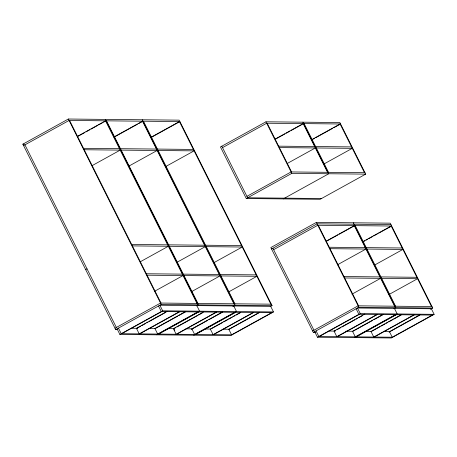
<?xml version="1.0" encoding="UTF-8"?>
<svg xmlns="http://www.w3.org/2000/svg" width="457" height="457" viewBox="0 0 457 457"><rect width="100%" height="100%" fill="white"/><g stroke="black" fill="none" stroke-linecap="round" stroke-linejoin="round"><path stroke-width="0.69" d="M117.855 329.651L115.718 329.628L22.85 144.172L68.367 119.02L179.195 120.145L272.064 305.607L270.196 306.641M23.57 145.606L69.087 120.454L179.909 121.579L151.227 137.431M77.553 136.289L105.533 120.825L196.973 303.419M77.97 136.335L84.882 132.513M86.076 131.856L89.858 129.765M91.063 129.097L97.324 125.641M98.546 124.961L102.299 122.893M103.533 122.208L106.03 120.831M113.873 137.009L142.475 121.202L233.915 303.791M114.364 137.014L137.374 124.298M138.608 123.619L142.35 121.551M92.217 165.577L120.202 150.113L84.248 149.747M150.816 137.38L179.418 121.573L270.858 304.168M129.16 165.954L157.145 150.49L121.191 150.125M165.48 166.674L194.088 150.867L158.133 150.502M265.968 121.802L220.451 146.954L246.283 198.532L320.163 199.281L365.686 174.128L339.854 122.55L265.968 121.802L291.8 173.38L365.686 174.128M222.536 147.628L266.688 123.23L340.574 123.984L333.73 127.766M275.154 139.065L303.14 123.601L327.532 172.318M275.645 139.071L284.974 133.918M286.219 133.233L289.949 131.17M291.195 130.479L302.385 124.298M312.097 139.442L340.082 123.978L364.475 172.695M313.211 139.105L314.456 138.42M315.696 137.728L332.49 128.451M85.665 269.613L87.036 268.859M287.35 163.423L315.336 147.959L279.376 147.594M246.929 196.344L291.08 171.946L364.966 172.7M246.283 198.532L291.8 173.38M140.368 261.73L168.353 246.266L132.399 245.9M324.293 163.8L352.278 148.336L316.318 147.971M283.22 198.909L328.743 173.757L302.911 122.179M177.31 262.107L205.296 246.643L169.336 246.277M154.415 291.366L183.023 275.56L147.063 275.194M214.253 262.484L242.239 247.02L206.278 246.654M115.004 328.2L160.521 303.048L271.349 304.173M115.718 329.628L161.241 304.476L272.064 305.607M430.448 309.269L432.728 308.012L390.238 223.165L316.353 222.41L270.835 247.563L313.325 332.41L315.456 332.433M191.98 291.4L219.966 275.937L184.005 275.571M271.549 248.996L317.067 223.844L390.952 224.593M117.089 328.874L119.877 334.45L162.663 310.806L273.492 311.931L270.698 306.361L159.876 305.23L162.663 310.806M273.634 249.671L317.786 225.272L391.672 226.026M121.733 333.696L161.789 311.565M167.245 311.28L136.432 328.303L139.219 333.878L179.275 311.743M136.923 328.309L140.619 326.264M141.853 325.584L145.549 323.545M146.783 322.859L148.017 322.179M149.25 321.5L165.885 312.302M139.711 333.878L179.767 311.748M185.713 311.468L154.9 328.492L157.694 334.061L197.75 311.931M177.607 316.227L155.391 328.497L148.999 328.434M178.813 315.558L185.588 311.811M196.31 305.887L198.184 304.853L105.31 119.397M228.923 291.772L256.903 276.308L220.948 275.942M156.82 334.821L199.606 311.183L196.818 305.607M326.252 241.107L354.238 225.644L394.574 306.196M326.744 241.113L337.94 234.927M339.18 234.241L354.729 225.649M158.676 334.073L198.732 311.942M203.571 311.994L173.374 328.68L176.162 334.25L216.218 312.12M173.866 328.686L175.717 327.663M176.945 326.983L197.281 315.747M198.515 315.067L202.211 313.022M176.653 334.256L216.709 312.125M222.656 311.845L191.843 328.869L194.636 334.438L234.692 312.308M191.426 329.377L195.419 327.172M195.842 326.938L207.741 320.363M208.935 319.7L222.028 312.468M232.847 306.487L235.121 305.23L142.253 119.774M363.195 241.485L391.181 226.021L431.517 306.573M193.762 335.198L236.549 311.56L233.756 305.984M363.686 241.49L364.932 240.805M366.177 240.114L367.417 239.428M368.662 238.743L372.392 236.68M373.637 235.995L377.368 233.933M378.613 233.241L390.427 226.712M195.619 334.45L235.675 312.314M240.513 312.371L210.317 329.057L213.105 334.627L253.161 312.497M211.425 328.72L222.513 322.591M223.747 321.911L227.443 319.866M228.677 319.186L232.379 317.141M233.607 316.461L234.841 315.781M236.075 315.102L240.388 312.719M337.346 264.854L365.954 249.048L330 248.682M213.596 334.633L253.652 312.502M259.599 312.217L228.786 329.246L231.573 334.815L271.629 312.685M237.908 324.481L229.277 329.251L223.593 329.194M238.394 324.213L255.229 314.907M255.777 314.61L258.97 312.845M273.492 311.931L230.705 335.575L119.877 334.45M374.289 265.231L402.897 249.425L366.942 249.059M352.016 294.148L380.624 278.336L344.664 277.97M312.605 330.977L358.122 305.824L432.008 306.578M313.325 332.41L358.842 307.258L432.728 308.012M388.958 294.519L417.567 278.713L381.606 278.347M314.69 331.656L317.478 337.226L360.265 313.588L434.15 314.336L431.362 308.766L357.477 308.012L360.265 313.588M319.334 336.478L359.391 314.347M364.846 314.056L334.033 331.085L336.82 336.655L376.876 314.525M334.524 331.091L335.758 330.411M336.992 329.726L340.688 327.686M341.922 327.006L354.861 319.854M356.094 319.175L357.328 318.489M358.556 317.809L362.258 315.764M337.317 336.66L377.373 314.53M383.314 314.245L352.501 331.274L355.295 336.843L395.351 314.713M353.381 331.062L355.46 329.914M355.877 329.686L360.39 327.189M360.864 326.932L372.718 320.38M373.946 319.7L382.692 314.873M393.911 308.669L395.785 307.635L353.295 222.788M354.421 337.603L397.207 313.959L394.42 308.389M356.277 336.855L396.333 314.719M401.172 314.776L370.975 331.462L373.763 337.032L413.819 314.902M372.084 331.125L380.093 326.698M381.327 326.018L385.023 323.973M386.256 323.293L387.49 322.613M388.724 321.934L392.42 319.889M393.654 319.209L401.046 315.119M374.254 337.038L414.316 314.902M420.257 314.622L389.444 331.651L392.237 337.22L432.293 315.084M389.078 332.13L419.629 315.244M434.15 314.336L391.363 337.98L317.478 337.226M278.661 146.16L314.616 146.526M315.604 146.537L351.559 146.903M22.85 144.172L24.272 144.184M83.528 148.314L119.488 148.685M120.471 148.691L156.425 149.056M157.414 149.068L193.368 149.433M321.528 198.527L247.648 197.778L221.816 146.2M131.679 244.466L167.633 244.832M168.622 244.843L204.576 245.209M205.564 245.22L241.519 245.586M329.28 247.248L365.24 247.614M366.223 247.625L402.177 247.991M146.349 273.76L182.303 274.126M183.291 274.137L219.246 274.503M220.228 274.514L256.188 274.88M343.95 276.542L379.904 276.908M380.892 276.913L416.847 277.285M272.126 312.685L161.298 311.56L158.51 305.99M432.785 315.09L358.899 314.342L356.112 308.766M131.239 328.252L137.631 328.315M168.182 328.629L174.574 328.692M185.942 328.806L192.334 328.874M205.124 329.006L210.808 329.063M328.84 331.034L335.238 331.097M345.892 331.205L352.998 331.279M365.783 331.411L371.467 331.468M383.543 331.588L389.941 331.656M232.07 334.821L121.242 333.696L118.454 328.12M392.729 337.226L318.843 336.472L316.055 330.902M304.122 123.613L328.514 172.329M355.22 225.655L395.556 306.207M267.179 123.236L291.572 171.952M318.278 225.278L358.614 305.83M316.353 222.41L358.842 307.258M272.915 248.242L313.97 330.222M143.464 121.208L234.898 303.802M106.521 120.831L197.955 303.425M174.174 329.303L174.797 330.542M69.578 120.459L161.013 303.048M68.367 119.02L161.241 304.476M24.935 144.852L116.369 327.441"/></g></svg>
